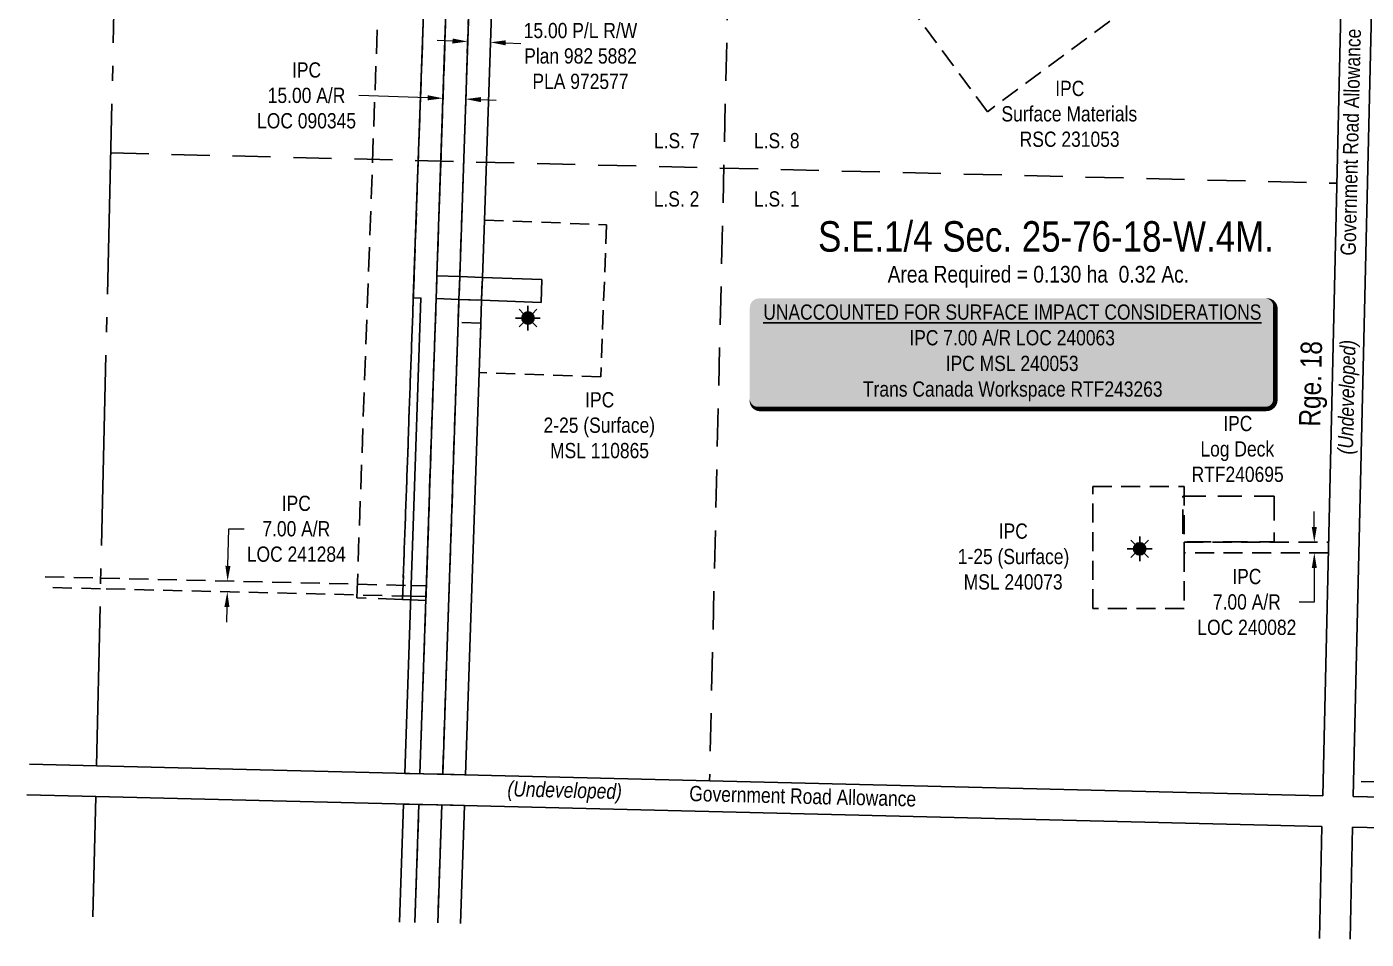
# Model space of a CAD drawing. Extents: x 394472 to 398421, y 6163397 to 6167888.
# Drawn here: x 395505 to 396384, y 6163411 to 6164010 of the extents above; entities that cross this region are included whole.
import ezdxf
from ezdxf.enums import TextEntityAlignment as Align

# ---------------------------------------------------------------- set-up
doc = ezdxf.new("R2010")
doc.units = 0
doc.header["$LTSCALE"] = 5
doc.header["$PDSIZE"] = 0.5
for name, pattern in [('foc-ACCESSROAD', [3.75, 2.5, -1.25]), ('foc-LSD', [8, 5, -3]), ('foc-QUARTERLINE', [33, 25, -3, 2, -3]), ('foc-UNSURVEYED', [12.5, 10, -2.5]), ('HIDDEN2', [4.7625, 3.175, -1.5875])]:
    doc.linetypes.add(name, pattern=pattern)
doc.layers.get('Defpoints').update_dxf_attribs({"color": 9})
for name, color, linetype in [('C-AR', 13, 'foc-ACCESSROAD'), ('C-RW', 13, 'Continuous'), ('C-SYMBOL', 7, 'Continuous'), ('C-WS', 13, 'foc-ACCESSROAD'), ('C-WS-S', 8, 'Continuous'), ('CG-NOTES', 7, 'Continuous'), ('D-TXT', 6, 'Continuous'), ('F-AR', 190, 'foc-ACCESSROAD'), ('L-AREAREQUIRED', 7, 'Continuous'), ('L-ROAD-T', 7, 'Continuous'), ('L-SEC', 7, 'Continuous'), ('L-SECQ', 8, 'foc-QUARTERLINE'), ('L-SECTION-LSD', 7, 'foc-LSD'), ('L-USEC', 7, 'foc-UNSURVEYED'), ('T-EXISTING RTF-T', 220, 'Continuous'), ('T-EXISTING TFA', 220, 'HIDDEN2')]:
    doc.layers.add(name, color=color, linetype=linetype)
for name, color, linetype, lineweight in [('C-AR-T', 13, 'Continuous', 9), ('C-RW-T', 13, 'Continuous', 9), ('C-WS-T', 13, 'Continuous', 9), ('F-RW-T', 190, 'Continuous', 9), ('T-TEXT', 48, 'Continuous', 18)]:
    doc.layers.add(name, color=color, linetype=linetype, lineweight=lineweight)
doc.styles.add('100L', font='ARIALN.TTF', dxfattribs={"height": 11})
doc.styles.add('175L', font='ARIALN.TTF', dxfattribs={"height": 20})
doc.styles.add('80', font='ARIALN.TTF', dxfattribs={"height": 10})
doc.styles.add('80CG', font='ARIALN.TTF', dxfattribs={"height": 10})
doc.styles.add('80L', font='ARIALN.TTF', dxfattribs={"height": 10})
doc.styles.add('80LS', font='ARIALNI.TTF', dxfattribs={"height": 10})
doc.dimstyles.new('Compass 5 000', dxfattribs={"dimscale": 5, "dimtxt": 9, "dimasz": 2, "dimexe": 0.2, "dimexo": 0.0625, "dimgap": 0.5, "dimtad": 0, "dimtih": 1, "dimtoh": 1, "dimzin": 0, "dimdsep": 46, "dimtxsty": '80CG', "dimcen": 0.1, "dimse1": 1, "dimse2": 1, "dimclrd": 256, "dimclrt": 256, "dimaunit": 1, "dimadec": 4, "dimazin": 0, "dimtfac": 0.06, "dimtofl": 0, "dimtmove": 0, "dimatfit": 1, "dimfxl": 0.2, "dimtolj": 1, "dimtzin": 0, "dimlwd": -1, "dimarcsym": 0})

# ---------------------------------------------------------------- blocks, each defined once
blk = doc.blocks.new('*D439')
at = {"layer": 'C-AR-T', "transparency": 16777216}
for p, q in [((395768.32, 6163963.25), (395723.14, 6163964.79)), ((395803.29, 6163962.06), (395813.29, 6163961.72))]:
    blk.add_line(p, q, dxfattribs=at)
for points in [[(395768.38, 6163964.92), (395768.26, 6163961.59), (395778.32, 6163962.91)], [(395803.35, 6163963.73), (395803.24, 6163960.4), (395793.3, 6163962.4)]]:
    blk.add_solid(points, dxfattribs=at)
at = {"layer": 'Defpoints', "color": 0, "transparency": 16777216}
for p in [(395778.31, 6163962.74), (395778.32, 6163962.91), (395793.29, 6163962.23)]:
    blk.add_point(p, dxfattribs=at)
at = {"layer": 'C-AR-T', "transparency": 16777216, "insert": (395688.8, 6163964.79), "char_height": 10, "attachment_point": 5, "style": '80CG'}
blk.add_mtext('\\A1;IPC\\P15.00 A/R\\PLOC 090345', dxfattribs=at)
blk = doc.blocks.new('*D440')
at = {"layer": 'C-RW-T', "transparency": 16777216}
for p, q in [((395784.57, 6164000.52), (395774.58, 6164000.86)), ((395819.5, 6163999.33), (395829.5, 6163998.99))]:
    blk.add_line(p, q, dxfattribs=at)
for points in [[(395784.63, 6164002.18), (395784.52, 6163998.85), (395794.57, 6164000.18)], [(395819.56, 6164000.99), (395819.45, 6163997.66), (395809.51, 6163999.67)]]:
    blk.add_solid(points, dxfattribs=at)
at = {"layer": 'Defpoints', "color": 0, "transparency": 16777216}
for p in [(395800.64, 6164178.09), (395815.58, 6164177.58), (395809.51, 6163999.67)]:
    blk.add_point(p, dxfattribs=at)
at = {"layer": 'C-RW-T', "transparency": 16777216, "insert": (395868.58, 6163998.99), "char_height": 10, "attachment_point": 5, "style": '80CG'}
blk.add_mtext('\\A1;IPC\\P15.00 P/L R/W\\PPlan 982 5882\\PPLA 972577', dxfattribs=at)
blk = doc.blocks.new('*D442')
at = {"layer": 'Defpoints', "color": 0, "transparency": 16777216}
for p in [(396318.37, 6163671.69), (396350.2, 6163671.68), (396318.37, 6163664.69)]:
    blk.add_point(p, dxfattribs=at)
at = {"layer": 'F-RW-T', "transparency": 16777216}
for p, q in [((396350.2, 6163681.68), (396350.2, 6163691.68)), ((396350.2, 6163654.68), (396350.19, 6163632.37)), ((396350.19, 6163632.37), (396340.19, 6163632.37))]:
    blk.add_line(p, q, dxfattribs=at)
for points in [[(396348.54, 6163681.68), (396351.87, 6163681.68), (396350.2, 6163671.68)], [(396348.53, 6163654.68), (396351.86, 6163654.68), (396350.2, 6163664.68)]]:
    blk.add_solid(points, dxfattribs=at)
at = {"layer": 'F-RW-T', "transparency": 16777216, "insert": (396305.92, 6163632.37), "char_height": 10, "attachment_point": 5, "style": '80CG'}
blk.add_mtext('\\A1;IPC\\P7.00 A/R^JLOC 240082', dxfattribs=at)
blk = doc.blocks.new('*D443')
at = {"layer": 'C-AR-T', "transparency": 16777216}
for p, q in [((395637.2, 6163656.09), (395637.78, 6163680.39)), ((395637.78, 6163680.39), (395647.78, 6163680.39)), ((395636.56, 6163629.1), (395636.32, 6163619.1))]:
    blk.add_line(p, q, dxfattribs=at)
for points in [[(395635.53, 6163656.13), (395638.87, 6163656.05), (395636.96, 6163646.09)], [(395634.89, 6163629.14), (395638.22, 6163629.06), (395636.79, 6163639.1)]]:
    blk.add_solid(points, dxfattribs=at)
at = {"layer": 'Defpoints', "color": 0, "transparency": 16777216}
for p in [(395636.96, 6163646.09), (395713.72, 6163644.26), (395713.56, 6163637.27)]:
    blk.add_point(p, dxfattribs=at)
at = {"layer": 'C-AR-T', "transparency": 16777216, "insert": (395682.07, 6163680.39), "char_height": 10, "attachment_point": 5, "style": '80CG'}
blk.add_mtext('\\A1;IPC\\P7.00 A/R\\PLOC 241284', dxfattribs=at)
blk = doc.blocks.new('GAS')
h = blk.add_hatch(color=255)
h.dxf.hatch_style = 1
edge = h.paths.add_edge_path()
edge.add_arc((0, 0), 0.9, 0, 360)
for p, q in [((-0.81, 0), (-1.62, 0)), ((-0.57, 0.57), (-1.14, 1.14)), ((0, 0.81), (0, 1.62)), ((0.57, 0.57), (1.14, 1.14)), ((1.62, 0), (0.81, 0)), ((-0.57, -0.57), (-1.14, -1.14)), ((0, -0.81), (0, -1.62)), ((1.14, -1.14), (0.57, -0.57))]:
    blk.add_line(p, q)
blk.add_circle((0, 0), 0.8)
blk = doc.blocks.new('*U549')
h = blk.add_hatch(color=255)
edge = h.paths.add_edge_path()
edge.add_line((-166.5, -37), (166.5, -37))
edge.add_arc((166.5, -31), 6, 270, 360)
edge.add_line((172.5, -31), (172.5, 29.5))
edge.add_arc((166.5, 29.5), 6, 0, 90)
edge.add_line((166.5, 35.5), (-166.5, 35.5))
edge.add_arc((-166.5, 29.5), 6, 90, 180)
edge.add_line((-172.5, 29.5), (-172.5, -31))
edge.add_arc((-166.5, -31), 6, 180, 270)
at = {"color": 1, "flags": 128}
blk.add_lwpolyline([(-166.5, -37, 3, 3, 0), (166.5, -37, 3, 3, 0.414214), (172.5, -31, 3, 3, 0), (172.5, 29.5, 3, 0, 0.414214), (166.5, 35.5, 0, 0, 0), (-166.5, 35.5, 0, 0, 0.414214), (-172.5, 29.5, 0, 0, 0), (-172.5, -31, 0, 3, 0.414214)], format="xyseb", close=True, dxfattribs=at)
for points in [[(-62.07, -35.82, 0, 7.5, 0), (0, 0, 0, 0, 0)], [(62.07, -35.82, 0, 7.5, 0), (0, 0, 0, 0, 0)]]:
    blk.add_lwpolyline(points, format="xyseb", dxfattribs=at)
at = {"color": 1, "style": '80'}
blk.add_attdef('ENTER_TEXT_001', (-26.85, -4.92), '', height=10, dxfattribs=at)

msp = doc.modelspace()

# ---------------------------------------------------------------- linework, layer by layer
at = {"layer": 'C-AR'}
for points in [[(395805.585, 6164323.328), (395789.334, 6163845.95), (395788.823, 6163830.96), (395788.313, 6163815.961), (395788.313, 6163815.961), (395778.214, 6163519.299), (395763.214, 6163519.666), (395773.829, 6163831.515), (395774.356, 6163846.505), (395790.585, 6164323.702)], [(395517.238, 6163648.95), (395553.748, 6163648.079), (395757.414, 6163643.22), (395767.412, 6163642.982), (395767.174, 6163635.988), (395757.176, 6163636.226), (395553.585, 6163641.084), (395516.65, 6163641.965)], [(395759.878, 6163422.01), (395762.519, 6163499.567), (395777.519, 6163499.201), (395774.881, 6163421.743)]]:
    msp.add_lwpolyline(points, dxfattribs=at)
at = {"layer": 'C-RW'}
for points in [[(395790.585, 6164323.702), (395774.356, 6163846.505), (395789.334, 6163845.95), (395804.242, 6163845.395), (395843.217, 6163843.967), (395843.217, 6163843.967), (395842.676, 6163828.982), (395803.73, 6163830.405), (395788.823, 6163830.96), (395773.829, 6163831.515), (395763.214, 6163519.666), (395753.214, 6163519.911), (395763.84, 6163831.876), (395758.811, 6163832.015), (395778.256, 6164368.379)], [(395820.541, 6164322.956), (395805.523, 6163882.914), (395804.242, 6163845.395), (395803.73, 6163830.405), (395803.219, 6163815.404), (395802.113, 6163783.017), (395802.113, 6163783.017), (395793.1, 6163518.934), (395778.214, 6163519.299), (395788.313, 6163815.961), (395788.823, 6163830.96), (395789.334, 6163845.95), (395805.585, 6164323.328)], [(395749.882, 6163422.188), (395752.526, 6163499.812), (395762.519, 6163499.567), (395759.878, 6163422.01)], [(395774.881, 6163421.743), (395777.519, 6163499.201), (395792.487, 6163498.834), (395789.85, 6163421.477)]]:
    msp.add_lwpolyline(points, dxfattribs=at)
at = {"layer": 'C-WS'}
for points in [[(396215.96, 6164013.574), (396135.617, 6163954.097), (396046.403, 6164074.611), (396126.75, 6164134.095), (396215.96, 6164013.574)], [(395885.605, 6163880.002), (395881.996, 6163780.112), (395802.113, 6163783.017), (395803.219, 6163815.404), (395788.313, 6163815.961), (395788.823, 6163830.96), (395803.73, 6163830.405), (395804.242, 6163845.395), (395805.523, 6163882.914), (395885.605, 6163880.002)], [(396264.73, 6163671.698), (396264.729, 6163664.701), (396264.728, 6163628.209), (396204.749, 6163628.212), (396204.753, 6163708.183), (396264.732, 6163708.181), (396264.73, 6163671.698)]]:
    msp.add_lwpolyline(points, close=True, dxfattribs=at)
at = {"layer": 'F-AR'}
msp.add_lwpolyline([(396359.417, 6163664.683), (396264.729, 6163664.701), (396264.73, 6163671.698), (396359.58, 6163671.68), (396359.417, 6163664.683)], close=True, dxfattribs=at)
at = {"layer": 'L-SEC'}
for p, q in [((396355.699, 6163505.198), (396374.446, 6164309.206)), ((396375.803, 6163504.745), (396394.551, 6164308.755)), ((395506.882, 6163525.976), (395550.877, 6163524.871)), ((395550.877, 6163524.871), (396355.699, 6163505.198)), ((395505.192, 6163505.902), (395550.409, 6163504.767)), ((395550.409, 6163504.767), (396355.229, 6163485.093)), ((396355.229, 6163485.093), (396353.536, 6163411.453)), ((396373.643, 6163411.096), (396375.334, 6163484.641))]:
    msp.add_line(p, q, dxfattribs=at)
at = {"layer": 'L-SECQ'}
for p, q in [((395568.688, 6164289.236), (395550.877, 6163524.871)), ((395550.409, 6163504.767), (395548.565, 6163425.768))]:
    msp.add_line(p, q, dxfattribs=at)
at = {"layer": 'L-SECTION-LSD'}
for p, q in [((395972.033, 6164319.208), (395953.288, 6163515.034)), ((395560.249, 6163927.04), (396365.072, 6163907.202))]:
    msp.add_line(p, q, dxfattribs=at)
at = {"layer": 'L-USEC'}
for p, q in [((397180.776, 6163496.677), (396376.037, 6163514.795)), ((396375.803, 6163504.745), (397180.53, 6163486.625)), ((396375.334, 6163484.641), (397180.078, 6163466.521))]:
    msp.add_line(p, q, dxfattribs=at)
at = {"layer": 'T-EXISTING TFA'}
for points in [[(395778.638, 6164378.7), (395792.458, 6164378.2), (395781.892, 6164068.091), (395774.37, 6163846.505), (395767.1, 6163633.448), (395751.751, 6163634.005), (395767.37, 6164068.65), (395778.638, 6164378.7)], [(395773.346, 6164232.974), (395767.37, 6164068.65), (395751.751, 6163634.005), (395721.783, 6163635.095), (395737.402, 6164069.739), (395743.374, 6164234.071), (395773.346, 6164232.974)]]:
    msp.add_lwpolyline(points, close=True, dxfattribs=at)
at = {"layer": 'T-EXISTING TFA', "flags": 128}
msp.add_lwpolyline([(396323.923, 6163701.85), (396323.917, 6163671.861), (396263.939, 6163671.873), (396263.94, 6163701.862), (396323.923, 6163701.85)], close=True, dxfattribs=at)

# ---------------------------------------------------------------- block references
at = {"layer": 'C-WS-S', "color": 5, "xscale": 4.998199134999997, "yscale": 4.998199134999997, "zscale": 4.998199134999997}
for p in [(395834.136, 6163818.748), (396235.582, 6163667.249)]:
    msp.add_blockref('GAS', p, dxfattribs=at)
at = {"layer": 'CG-NOTES'}
ref = msp.add_blockref('*U549', (396152.167, 6163796.095), dxfattribs=dict(at, xscale=0.999639827, yscale=0.999639827, zscale=0.999639827))
ref.add_attrib('ENTER_TEXT_001', '%%UUNACCOUNTED FOR SURFACE IMPACT CONSIDERATIONS', (395988.542, 6163817.652), dxfattribs={"layer": '0', "color": 1, "height": 9.9964, "style": '80'})
ref.add_attrib('ENTER_TEXT_002', 'IPC 7.00 A/R LOC 240063', (396084.415, 6163800.815), dxfattribs={"layer": '0', "color": 1, "height": 9.9964, "style": '80'})
ref.add_attrib('ENTER_TEXT_003', 'IPC MSL 240053', (396108.288, 6163783.977), dxfattribs={"layer": '0', "color": 1, "height": 9.9964, "style": '80'})
ref.add_attrib('ENTER_TEXT_004', 'Trans Canada Workspace RTF243263', (396053.955, 6163767.139), dxfattribs={"layer": '0', "color": 1, "height": 9.9964, "style": '80'})

# ---------------------------------------------------------------- texts
at = {"layer": 'C-SYMBOL', "color": 3, "style": '175L'}
msp.add_text('S.E.1/4 Sec. 25-76-18-W.4M.', height=19.9928, dxfattribs=at).set_placement((396174.092, 6163856.289), align=Align.BOTTOM_CENTER)
at = {"layer": 'C-WS-T', "char_height": 9.9964, "attachment_point": 1, "style": '80L'}
for s, width, insert in [('\\pi43.325;IPC\\P\\pi8.0135;Surface Materials\\P\\pi20.018;RSC 231053', 104.17396, (396136.837, 6163974.407)), ('\\pi29.98;IPC\\P\\pi2.6538;2-25 (Surface)\\P\\pi6.936;MSL 110865', 77.48492, (395841.687, 6163770.083)), ('\\pi35.817;IPC\\P\\pi8.9438;1-25 (Surface)\\P\\pi12.807;MSL 240073', 89.15794, (396107.273, 6163683.903))]:
    msp.add_mtext_dynamic_manual_height_columns(s, width=width, gutter_width=50, heights=[0], dxfattribs=dict(at, insert=insert))
at = {"layer": 'D-TXT', "color": 3, "insert": (396340.064, 6163747.686), "char_height": 13.995, "attachment_point": 1, "rotation": 88.684457, "style": '80L'}
msp.add_mtext_dynamic_manual_height_columns('Rge. 18', width=73.75526, gutter_width=47.5, heights=[0], dxfattribs=at)
at = {"layer": 'L-AREAREQUIRED', "color": 5, "style": '100L'}
msp.add_text('Area Required = 0.130 ha  0.32 Ac.', height=10.99604, dxfattribs=at).set_placement((396169.098, 6163838.672), align=Align.BOTTOM_CENTER)
at = {"layer": 'L-ROAD-T', "style": '80L'}
for rotation, p in [(88.664346, (396374.077, 6163934.163)), (358.599687, (396014.423, 6163504.943))]:
    msp.add_text('Government Road Allowance', height=9.9964, rotation=rotation, dxfattribs=at).set_placement(p, align=Align.MIDDLE_CENTER)
at = {"layer": 'T-EXISTING RTF-T', "insert": (396263.454, 6163754.516), "char_height": 9.9964, "attachment_point": 1, "style": '80L'}
msp.add_mtext_dynamic_manual_height_columns('\\pi26.996;IPC\\P\\pi11.998;Log Deck\\P\\pi6.2019;RTF240695', width=71.51613, gutter_width=50, heights=[0], dxfattribs=at)
at = {"layer": 'T-TEXT', "style": '80LS'}
for rotation, p in [(88.664346, (396371.433, 6163766.804)), (358.599687, (395858.221, 6163508.961))]:
    msp.add_text('(Undeveloped)', height=9.9964, rotation=rotation, dxfattribs=at).set_placement(p, align=Align.MIDDLE_CENTER)

# ---------------------------------------------------------------- dimensions: what is measured, and where the dimension line sits
at = {"layer": 'C-AR-T', "color": 2}
dim = msp.add_linear_dim(base=(395778.315, 6163962.912), p1=(395793.292, 6163962.235), p2=(395778.309, 6163962.744), angle=178.05224, text='IPC\\P15.00 A/R\\PLOC 090345', dimstyle='Compass 5 000', dxfattribs=at)
dim.commit()
dim.dimension.update_dxf_attribs({"geometry": '*D439', "text_midpoint": (395688.801, 6163964.788), "dimtype": 161})
at = {"layer": 'C-AR-T'}
dim = msp.add_linear_dim(base=(395636.961, 6163646.094), p1=(395713.557, 6163637.267), p2=(395713.724, 6163644.262), angle=88.633272, text='IPC\\P7.00 A/R\\PLOC 241284', dimstyle='Compass 5 000', dxfattribs=at)
dim.commit()
dim.dimension.update_dxf_attribs({"geometry": '*D443', "text_midpoint": (395682.07, 6163680.394), "dimtype": 161})
at = {"layer": 'F-RW-T', "color": 2}
dim = msp.add_linear_dim(base=(396350.201, 6163671.682), p1=(396318.365, 6163664.691), p2=(396318.367, 6163671.688), angle=89.989065, text='IPC\\P7.00 A/R^JLOC 240082', dimstyle='Compass 5 000', dxfattribs=at)
dim.commit()
dim.dimension.update_dxf_attribs({"geometry": '*D442', "text_midpoint": (396305.923, 6163632.373), "dimtype": 161})

# ---------------------------------------------------------------- next in the draw order: texts
at = {"layer": 'L-SECTION-LSD', "char_height": 9.9964, "attachment_point": 1, "style": '100L', "bg_fill": 3, "box_fill_scale": 1.5, "bg_fill_color": 256, "bg_fill_transparency": 0}
for s, width, insert in [('\\pi2.3164;L.S. 7', 30.88047, (395914.514, 6163940.149)), ('L.S. 8', 30.40114, (395982.448, 6163940.149)), ('\\pi2.1507;L.S. 2', 30.65342, (395914.514, 6163901.879)), ('L.S. 1', 29.99119, (395982.448, 6163901.879))]:
    msp.add_mtext_dynamic_manual_height_columns(s, width=width, gutter_width=55, heights=[0], dxfattribs=dict(at, insert=insert))

# ---------------------------------------------------------------- next in the draw order: dimensions: what is measured, and where the dimension line sits
at = {"layer": 'C-RW-T', "color": 2}
dim = msp.add_linear_dim(base=(395809.508, 6163999.668), p1=(395800.641, 6164178.091), p2=(395815.58, 6164177.581), angle=358.04536, text='IPC\\P15.00 P/L R/W\\PPlan 982 5882\\PPLA 972577', dimstyle='Compass 5 000', dxfattribs=at)
dim.commit()
dim.dimension.update_dxf_attribs({"geometry": '*D440', "text_midpoint": (395868.582, 6163998.986), "dimtype": 161})

doc.saveas('drawing.dxf')
